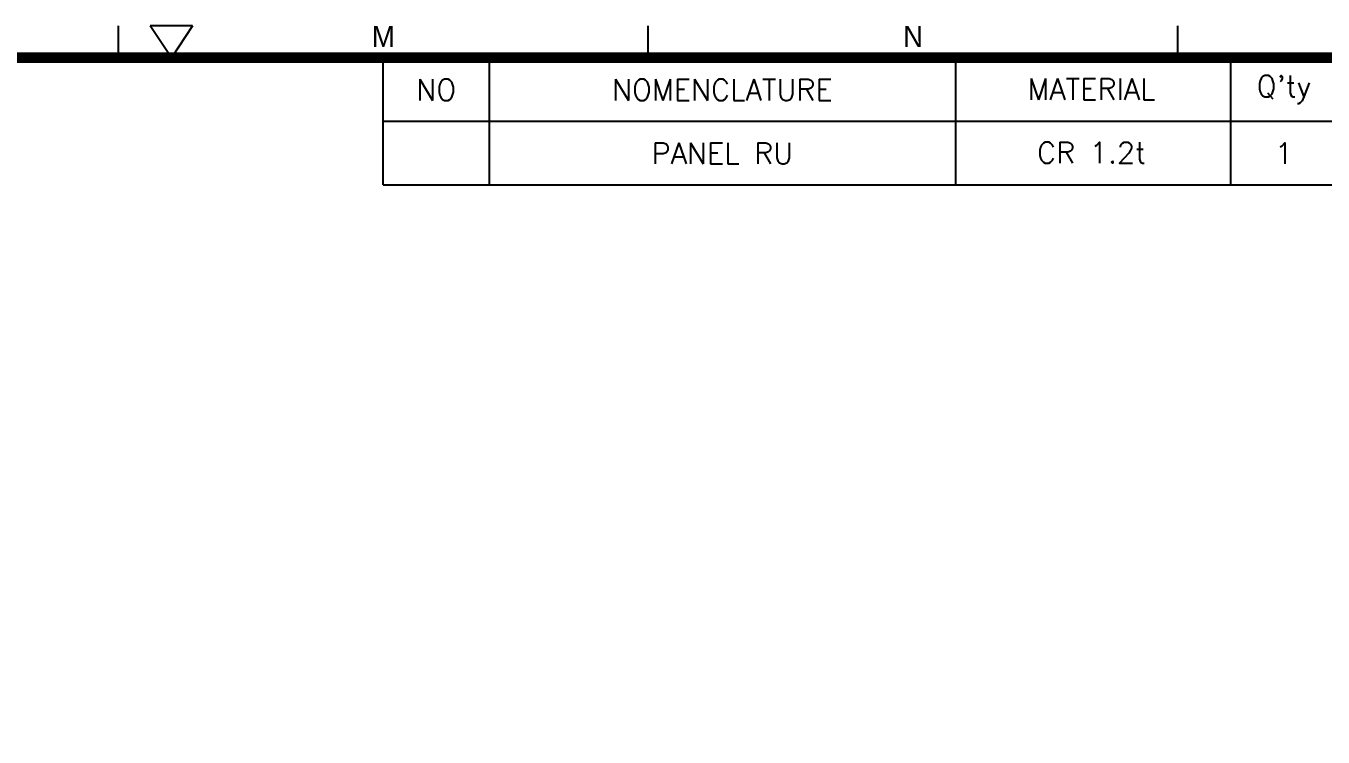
# Model space of a CAD drawing. Extents: x -425 to 6552, y -3049 to 3105.
# Drawn here: x 3761.5 to 3883.9, y -2069.4 to -2002.3 of the extents above; entities that cross this region are included whole.
import ezdxf
from ezdxf.enums import TextEntityAlignment as Align

# ---------------------------------------------------------------- set-up
doc = ezdxf.new("R2010")
doc.units = 0
doc.layers.get('0').update_dxf_attribs({"linetype": 'CONTINUOUS'})
doc.styles.add('SIM', font='simplex')
doc.styles.get("Standard").update_dxf_attribs({"font": 'gulim.ttc', "width": 0.8, "height": 2})

msp = doc.modelspace()

# ---------------------------------------------------------------- linework, layer by layer
for p, q in [((3770.24, -2005.26), (3770.24, -2002.26)), ((3775.24, -2005.26), (3773.24, -2002.26)), ((3777.24, -2002.26), (3773.24, -2002.26)), ((3777.24, -2002.26), (3775.24, -2005.26)), ((3820.24, -2005.26), (3820.24, -2002.26)), ((3820.24, -2005.26), (3820.24, -2002.26)), ((3870.24, -2005.26), (3870.24, -2002.26)), ((3870.24, -2005.26), (3870.24, -2002.26)), ((3795.24, -2017.26), (3795.24, -2005.26)), ((3805.24, -2005.26), (3805.24, -2017.26)), ((3849.24, -2005.26), (3849.24, -2017.26)), ((3875.24, -2017.26), (3875.24, -2005.26)), ((3795.24, -2011.26), (3970.24, -2011.26)), ((3795.24, -2017.26), (3970.24, -2017.26))]:
    msp.add_line(p, q)
at = {"const_width": 1}
msp.add_lwpolyline([(3970.24, -2005.26), (3170.24, -2005.26), (3170.24, -2555.26), (3970.24, -2555.26)], close=True, dxfattribs=at)

# ---------------------------------------------------------------- texts
for s, p in [('M', (3795.24, -2003.26)), ('M', (3795.24, -2003.26)), ('N', (3845.24, -2003.26)), ('N', (3845.24, -2003.26))]:
    msp.add_text(s, height=2).set_placement(p, align=Align.MIDDLE)
at = {"style": 'SIM'}
for s, p in [('NO', (3800.24, -2008.29)), ('NOMENCLATURE', (3827.24, -2008.29)), ("Q'ty", (3880.24, -2008.29)), ('PANEL RU', (3827.24, -2014.29)), ('1', (3880.24, -2014.29))]:
    msp.add_text(s, height=2, dxfattribs=at).set_placement(p, align=Align.MIDDLE)
for s, p in [('MATERIAL', (3862.08, -2009.23)), ('CR 1.2t', (3862.08, -2015.23))]:
    msp.add_text(s, height=2, dxfattribs=at).set_placement(p, align=Align.CENTER)

doc.saveas('drawing.dxf')
